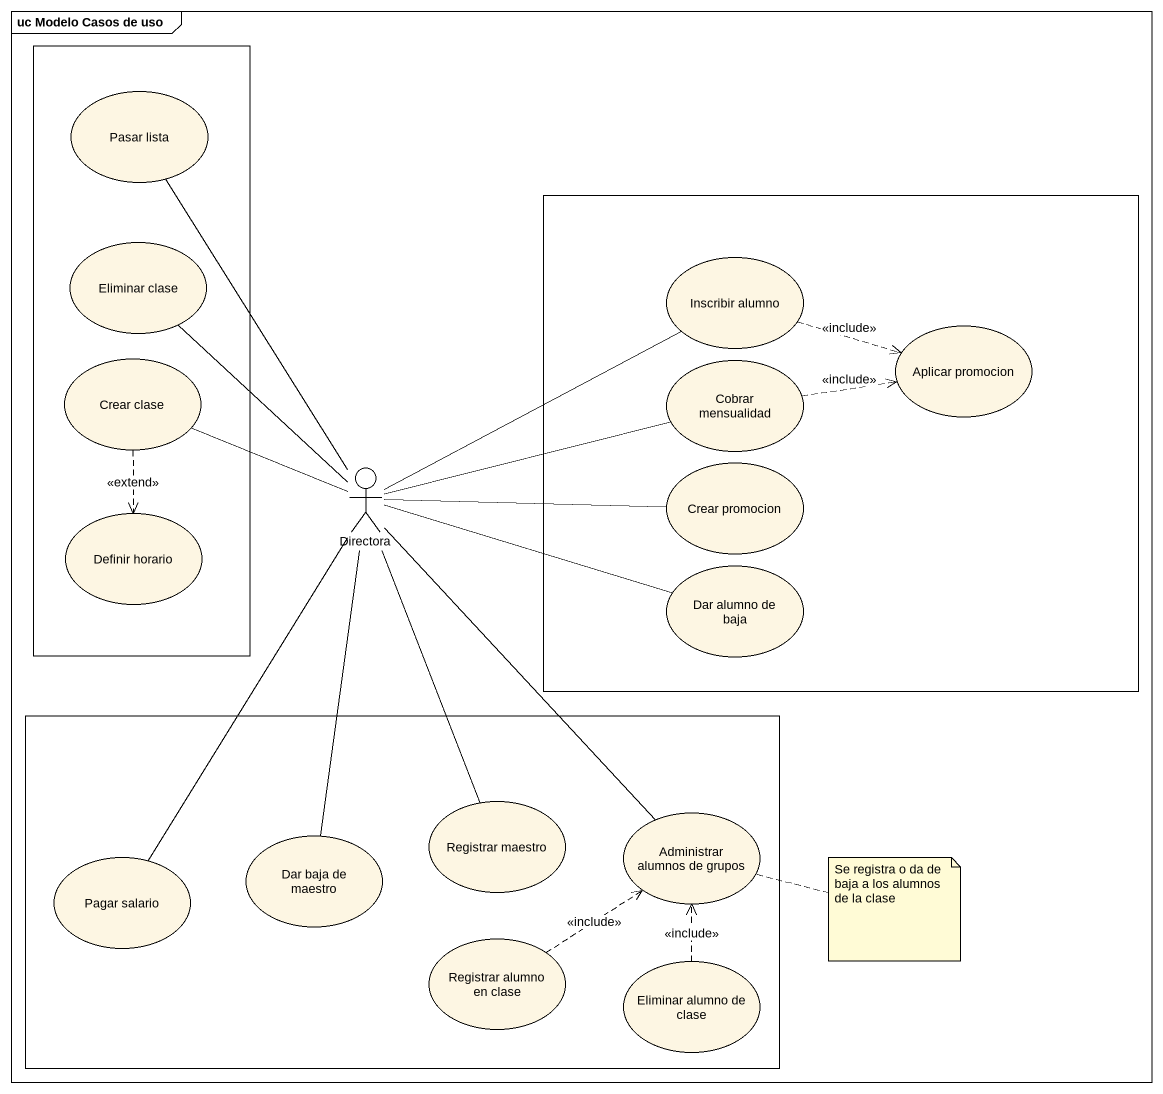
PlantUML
@startuml
mainframe uc Modelo Casos de uso
rectangle " " as rectangle1 {
  usecase "Pasar lista" as Pasar_lista
  usecase "Eliminar clase" as Eliminar_clase
  usecase "Crear clase" as Crear_clase
  usecase "Definir horario" as Definir_horario
}
rectangle " " as rectangle2 {
  usecase "Inscribir alumno" as Inscribir_alumno
  usecase "Aplicar promocion" as Aplicar_promocion
  usecase "Cobrar mensualidad" as Cobrar_mensualidad
  usecase "Crear promocion" as Crear_promocion
  usecase "Dar alumno de baja" as Dar_alumno_de_baja
}
actor Directora
rectangle " " as rectangle3 {
  usecase "Registrar maestro" as Registrar_maestro
  usecase "Pagar salario" as Pagar_salario
  usecase "Dar baja de maestro" as Dar_baja_de_maestro
  usecase "Administrar alumnos de grupos" as Administrar_alumnos_de
  usecase "Registrar alumno en clase" as Registrar_alumno_en_clase
  usecase "Eliminar alumno de clase" as Eliminar_alumno_de_clase
}
Inscribir_alumno .right.> Aplicar_promocion : <<include>>
Crear_clase ..> Definir_horario : <<extend>>
Cobrar_mensualidad .right.> Aplicar_promocion : <<include>>
Cobrar_mensualidad -left- Directora
Directora -up- Pasar_lista
Directora -up- Eliminar_clase
Directora -up- Inscribir_alumno
Directora -left- Crear_clase
Directora -right- Crear_promocion
Directora -right- Dar_alumno_de_baja
Directora -- Administrar_alumnos_de
Registrar_maestro -up- Directora
Pagar_salario -up- Directora
Dar_baja_de_maestro -up- Directora
Registrar_alumno_en_clase .up.> Administrar_alumnos_de : <<include>>
Eliminar_alumno_de_clase .up.> Administrar_alumnos_de : <<include>>
note right of Administrar_alumnos_de : Se registra o da de baja a los alumnos de la clase
@enduml
